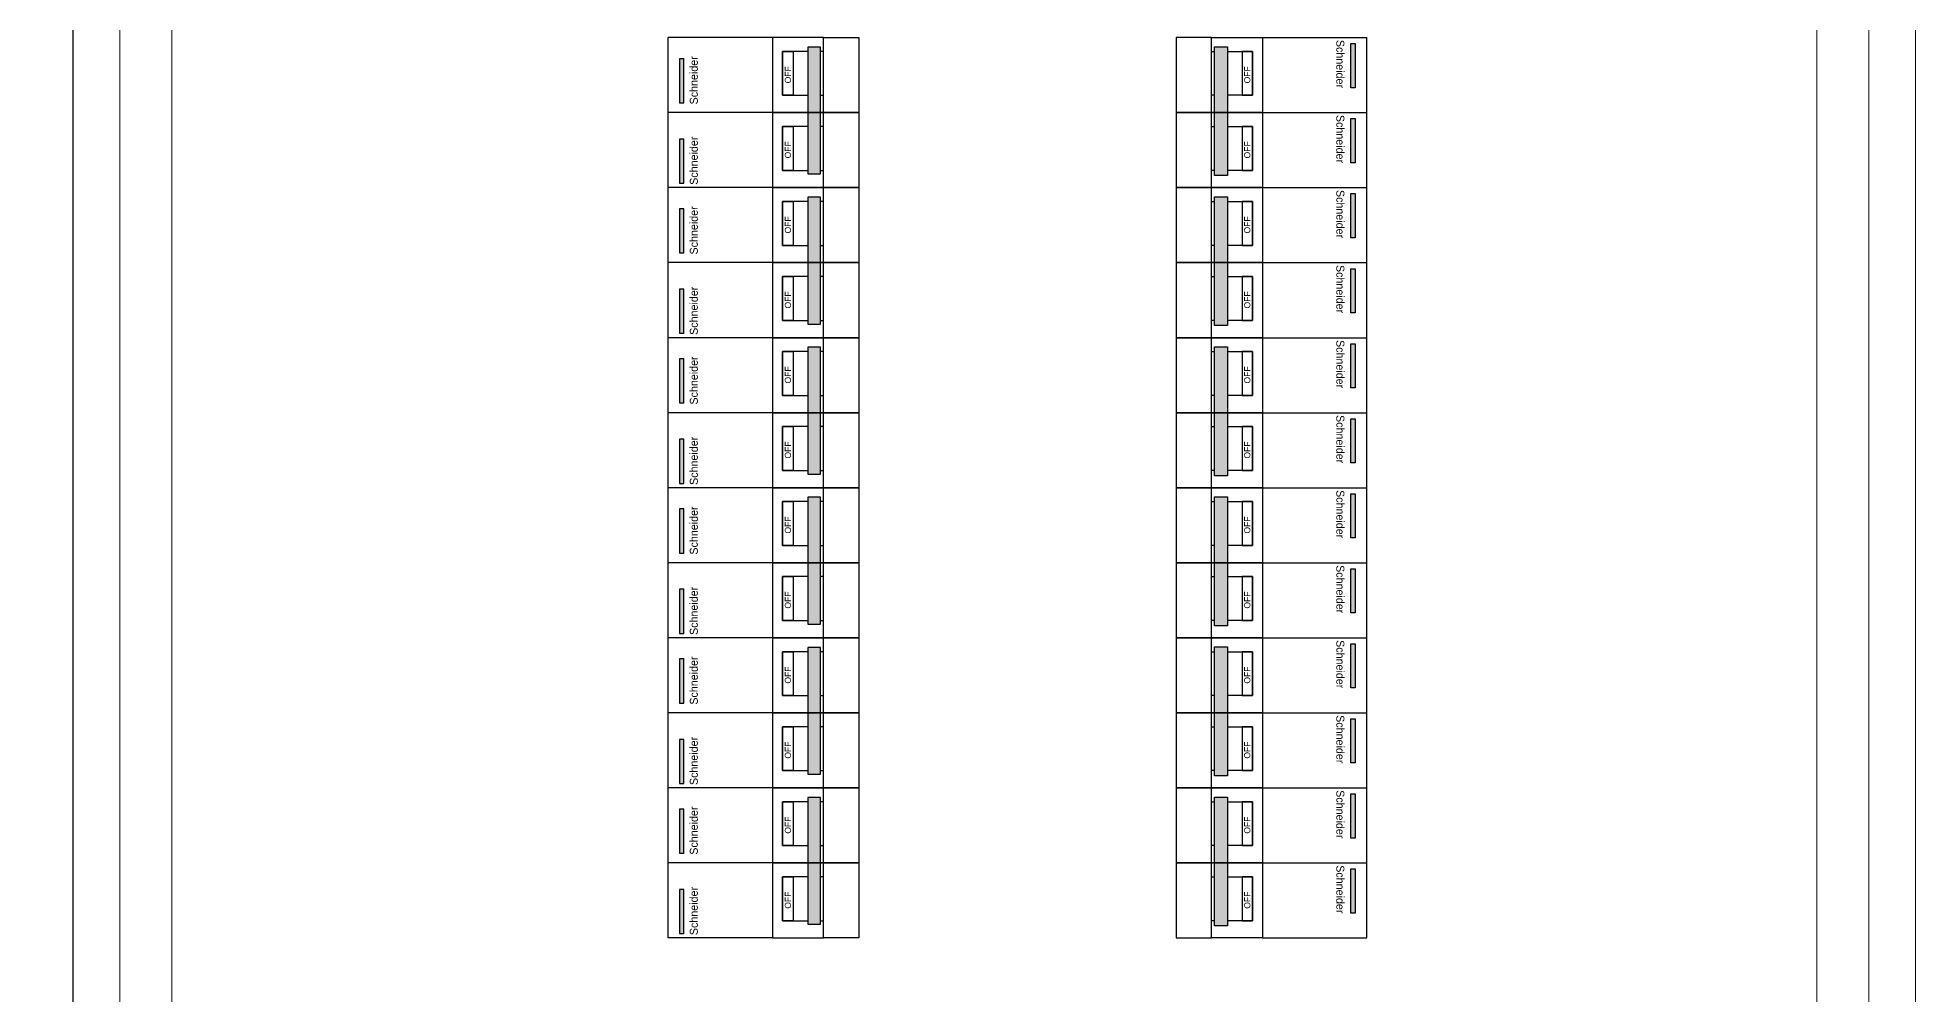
# Model space of a CAD drawing. Header units: inches. Extents: x 18739 to 22272, y 3658 to 7913.
# Drawn here: x 20126.9 to 20378.5, y 3965.2 to 4093.4 of the extents above; entities that cross this region are included whole.
import ezdxf

# ---------------------------------------------------------------- set-up
doc = ezdxf.new("R2010")
doc.units = ezdxf.units.IN
doc.header["$MEASUREMENT"] = 0
doc.layers.add('20-80AT', color=85, linetype='Continuous')
doc.layers.add('ENCLOSRURE', color=7, linetype='Continuous', lineweight=20)
doc.styles.get("Standard").update_dxf_attribs({"font": 'arial.ttf'})

msp = doc.modelspace()

# ---------------------------------------------------------------- hatches: boundary and pattern name
h = msp.add_hatch(color=3)
h.dxf.hatch_style = 1
h.paths.add_polyline_path([(20231.81551, 4092.09266), (20230.10135, 4092.09266), (20230.10135, 4075.09971), (20231.81551, 4075.09971)])
h = msp.add_hatch(color=3)
h.dxf.hatch_style = 1
h.paths.add_polyline_path([(20284.61669, 4092.1461), (20286.33085, 4092.1461), (20286.33085, 4074.88972), (20284.61669, 4074.88972)])
h = msp.add_hatch(color=3)
h.dxf.hatch_style = 1
h.paths.add_polyline_path([(20303.43909, 4092.56642), (20302.86267, 4092.56642), (20302.86267, 4086.66043), (20303.43909, 4086.66043)])
h = msp.add_hatch(color=3)
h.dxf.hatch_style = 1
h.paths.add_polyline_path([(20212.91683, 4084.63348), (20213.49324, 4084.63348), (20213.49324, 4090.53948), (20212.91683, 4090.53948)])
h = msp.add_hatch(color=3)
h.dxf.hatch_style = 1
h.paths.add_polyline_path([(20303.43916, 4082.51516), (20302.86274, 4082.51516), (20302.86274, 4076.60917), (20303.43916, 4076.60917)])
h = msp.add_hatch(color=3)
h.dxf.hatch_style = 1
h.paths.add_polyline_path([(20212.91683, 4073.86408), (20213.49324, 4073.86408), (20213.49324, 4079.77008), (20212.91683, 4079.77008)])
h = msp.add_hatch(color=3)
h.dxf.hatch_style = 1
h.paths.add_polyline_path([(20231.81544, 4071.99022), (20230.10128, 4071.99022), (20230.10128, 4054.99726), (20231.81544, 4054.99726)])
h = msp.add_hatch(color=3)
h.dxf.hatch_style = 1
h.paths.add_polyline_path([(20284.61662, 4072.04365), (20286.33078, 4072.04365), (20286.33078, 4054.78727), (20284.61662, 4054.78727)])
h = msp.add_hatch(color=3)
h.dxf.hatch_style = 1
h.paths.add_polyline_path([(20303.43902, 4072.46398), (20302.8626, 4072.46398), (20302.8626, 4066.55798), (20303.43902, 4066.55798)])
h = msp.add_hatch(color=3)
h.dxf.hatch_style = 1
h.paths.add_polyline_path([(20212.91676, 4064.53104), (20213.49317, 4064.53104), (20213.49317, 4070.43704), (20212.91676, 4070.43704)])
h = msp.add_hatch(color=3)
h.dxf.hatch_style = 1
h.paths.add_polyline_path([(20303.43909, 4062.41272), (20302.86267, 4062.41272), (20302.86267, 4056.50672), (20303.43909, 4056.50672)])
h = msp.add_hatch(color=3)
h.dxf.hatch_style = 1
h.paths.add_polyline_path([(20212.91676, 4053.76163), (20213.49317, 4053.76163), (20213.49317, 4059.66763), (20212.91676, 4059.66763)])
h = msp.add_hatch(color=3)
h.dxf.hatch_style = 1
h.paths.add_polyline_path([(20231.81537, 4051.88777), (20230.10121, 4051.88777), (20230.10121, 4034.89482), (20231.81537, 4034.89482)])
h = msp.add_hatch(color=3)
h.dxf.hatch_style = 1
h.paths.add_polyline_path([(20284.61655, 4051.94121), (20286.33071, 4051.94121), (20286.33071, 4034.68483), (20284.61655, 4034.68483)])
h = msp.add_hatch(color=3)
h.dxf.hatch_style = 1
h.paths.add_polyline_path([(20303.43895, 4052.36153), (20302.86253, 4052.36153), (20302.86253, 4046.45553), (20303.43895, 4046.45553)])
h = msp.add_hatch(color=3)
h.dxf.hatch_style = 1
h.paths.add_polyline_path([(20212.91669, 4044.42859), (20213.4931, 4044.42859), (20213.4931, 4050.33459), (20212.91669, 4050.33459)])
h = msp.add_hatch(color=3)
h.dxf.hatch_style = 1
h.paths.add_polyline_path([(20303.43902, 4042.31027), (20302.8626, 4042.31027), (20302.8626, 4036.40428), (20303.43902, 4036.40428)])
h = msp.add_hatch(color=3)
h.dxf.hatch_style = 1
h.paths.add_polyline_path([(20212.91669, 4033.65919), (20213.4931, 4033.65919), (20213.4931, 4039.56518), (20212.91669, 4039.56518)])
h = msp.add_hatch(color=3)
h.dxf.hatch_style = 1
h.paths.add_polyline_path([(20231.8153, 4031.78533), (20230.10114, 4031.78533), (20230.10114, 4014.79237), (20231.8153, 4014.79237)])
h = msp.add_hatch(color=3)
h.dxf.hatch_style = 1
h.paths.add_polyline_path([(20284.61648, 4031.83876), (20286.33064, 4031.83876), (20286.33064, 4014.58238), (20284.61648, 4014.58238)])
h = msp.add_hatch(color=3)
h.dxf.hatch_style = 1
h.paths.add_polyline_path([(20303.43888, 4032.25909), (20302.86246, 4032.25909), (20302.86246, 4026.35309), (20303.43888, 4026.35309)])
h = msp.add_hatch(color=3)
h.dxf.hatch_style = 1
h.paths.add_polyline_path([(20212.91662, 4024.32615), (20213.49303, 4024.32615), (20213.49303, 4030.23215), (20212.91662, 4030.23215)])
h = msp.add_hatch(color=3)
h.dxf.hatch_style = 1
h.paths.add_polyline_path([(20303.43895, 4022.20783), (20302.86253, 4022.20783), (20302.86253, 4016.30183), (20303.43895, 4016.30183)])
h = msp.add_hatch(color=3)
h.dxf.hatch_style = 1
h.paths.add_polyline_path([(20212.91662, 4013.55674), (20213.49303, 4013.55674), (20213.49303, 4019.46274), (20212.91662, 4019.46274)])
h = msp.add_hatch(color=3)
h.dxf.hatch_style = 1
h.paths.add_polyline_path([(20231.81523, 4011.68288), (20230.10107, 4011.68288), (20230.10107, 3994.68993), (20231.81523, 3994.68993)])
h = msp.add_hatch(color=3)
h.dxf.hatch_style = 1
h.paths.add_polyline_path([(20284.61641, 4011.73632), (20286.33057, 4011.73632), (20286.33057, 3994.47994), (20284.61641, 3994.47994)])
h = msp.add_hatch(color=3)
h.dxf.hatch_style = 1
h.paths.add_polyline_path([(20303.43881, 4012.15664), (20302.86239, 4012.15664), (20302.86239, 4006.25064), (20303.43881, 4006.25064)])
h = msp.add_hatch(color=3)
h.dxf.hatch_style = 1
h.paths.add_polyline_path([(20212.91655, 4004.2237), (20213.49296, 4004.2237), (20213.49296, 4010.1297), (20212.91655, 4010.1297)])
h = msp.add_hatch(color=3)
h.dxf.hatch_style = 1
h.paths.add_polyline_path([(20303.43888, 4002.10538), (20302.86246, 4002.10538), (20302.86246, 3996.19938), (20303.43888, 3996.19938)])
h = msp.add_hatch(color=3)
h.dxf.hatch_style = 1
h.paths.add_polyline_path([(20212.91655, 3993.4543), (20213.49296, 3993.4543), (20213.49296, 3999.36029), (20212.91655, 3999.36029)])
h = msp.add_hatch(color=3)
h.dxf.hatch_style = 1
h.paths.add_polyline_path([(20231.81516, 3991.58043), (20230.101, 3991.58043), (20230.101, 3974.58748), (20231.81516, 3974.58748)])
h = msp.add_hatch(color=3)
h.dxf.hatch_style = 1
h.paths.add_polyline_path([(20284.61634, 3991.63387), (20286.3305, 3991.63387), (20286.3305, 3974.37749), (20284.61634, 3974.37749)])
h = msp.add_hatch(color=3)
h.dxf.hatch_style = 1
h.paths.add_polyline_path([(20303.43873, 3992.0542), (20302.86232, 3992.0542), (20302.86232, 3986.1482), (20303.43873, 3986.1482)])
h = msp.add_hatch(color=3)
h.dxf.hatch_style = 1
h.paths.add_polyline_path([(20212.91647, 3984.12126), (20213.49289, 3984.12126), (20213.49289, 3990.02726), (20212.91647, 3990.02726)])
h = msp.add_hatch(color=3)
h.dxf.hatch_style = 1
h.paths.add_polyline_path([(20303.43881, 3982.00294), (20302.86239, 3982.00294), (20302.86239, 3976.09694), (20303.43881, 3976.09694)])
h = msp.add_hatch(color=3)
h.dxf.hatch_style = 1
h.paths.add_polyline_path([(20212.91647, 3973.35185), (20213.49289, 3973.35185), (20213.49289, 3979.25785), (20212.91647, 3979.25785)])

# ---------------------------------------------------------------- linework, layer by layer
at = {"color": 0}
for p, q in [((20225.39292, 4093.37452), (20211.39955, 4093.3742)), ((20291.03921, 4093.37424), (20305.03258, 4093.37424)), ((20225.39285, 4073.27208), (20211.39948, 4073.27176)), ((20291.03914, 4073.27179), (20305.03251, 4073.27179)), ((20225.39278, 4053.16963), (20211.39941, 4053.16931)), ((20291.03907, 4053.16935), (20305.03244, 4053.16935)), ((20225.39271, 4033.06719), (20211.39934, 4033.06687)), ((20291.039, 4033.0669), (20305.03237, 4033.0669)), ((20225.39264, 4012.96474), (20211.39927, 4012.96442)), ((20291.03893, 4012.96446), (20305.0323, 4012.96446)), ((20225.39257, 3992.8623), (20211.3992, 3992.86198)), ((20291.03886, 3992.86201), (20305.03223, 3992.86201))]:
    msp.add_line(p, q, dxfattribs=at)
at = {"color": 3}
for points in [[(20231.81551, 4075.09971), (20231.81551, 4092.09266), (20230.10135, 4092.09266), (20230.10135, 4075.09971)], [(20284.61669, 4074.88972), (20284.61669, 4092.1461), (20286.33085, 4092.1461), (20286.33085, 4074.88972)], [(20303.43909, 4092.56642), (20303.43909, 4086.66043), (20302.86267, 4086.66043), (20302.86267, 4092.56642)], [(20212.91683, 4090.53948), (20212.91683, 4084.63348), (20213.49324, 4084.63348), (20213.49324, 4090.53948)], [(20303.43916, 4082.51516), (20303.43916, 4076.60917), (20302.86274, 4076.60917), (20302.86274, 4082.51516)], [(20212.91683, 4079.77008), (20212.91683, 4073.86408), (20213.49324, 4073.86408), (20213.49324, 4079.77008)], [(20231.81544, 4054.99726), (20231.81544, 4071.99022), (20230.10128, 4071.99022), (20230.10128, 4054.99726)], [(20284.61662, 4054.78727), (20284.61662, 4072.04365), (20286.33078, 4072.04365), (20286.33078, 4054.78727)], [(20303.43902, 4072.46398), (20303.43902, 4066.55798), (20302.8626, 4066.55798), (20302.8626, 4072.46398)], [(20212.91676, 4070.43704), (20212.91676, 4064.53104), (20213.49317, 4064.53104), (20213.49317, 4070.43704)], [(20303.43909, 4062.41272), (20303.43909, 4056.50672), (20302.86267, 4056.50672), (20302.86267, 4062.41272)], [(20212.91676, 4059.66763), (20212.91676, 4053.76163), (20213.49317, 4053.76163), (20213.49317, 4059.66763)], [(20231.81537, 4034.89482), (20231.81537, 4051.88777), (20230.10121, 4051.88777), (20230.10121, 4034.89482)], [(20284.61655, 4034.68483), (20284.61655, 4051.94121), (20286.33071, 4051.94121), (20286.33071, 4034.68483)], [(20303.43895, 4052.36153), (20303.43895, 4046.45553), (20302.86253, 4046.45553), (20302.86253, 4052.36153)], [(20212.91669, 4050.33459), (20212.91669, 4044.42859), (20213.4931, 4044.42859), (20213.4931, 4050.33459)], [(20303.43902, 4042.31027), (20303.43902, 4036.40428), (20302.8626, 4036.40428), (20302.8626, 4042.31027)], [(20212.91669, 4039.56518), (20212.91669, 4033.65919), (20213.4931, 4033.65919), (20213.4931, 4039.56518)], [(20231.8153, 4014.79237), (20231.8153, 4031.78533), (20230.10114, 4031.78533), (20230.10114, 4014.79237)], [(20284.61648, 4014.58238), (20284.61648, 4031.83876), (20286.33064, 4031.83876), (20286.33064, 4014.58238)], [(20303.43888, 4032.25909), (20303.43888, 4026.35309), (20302.86246, 4026.35309), (20302.86246, 4032.25909)], [(20212.91662, 4030.23215), (20212.91662, 4024.32615), (20213.49303, 4024.32615), (20213.49303, 4030.23215)], [(20303.43895, 4022.20783), (20303.43895, 4016.30183), (20302.86253, 4016.30183), (20302.86253, 4022.20783)], [(20212.91662, 4019.46274), (20212.91662, 4013.55674), (20213.49303, 4013.55674), (20213.49303, 4019.46274)], [(20231.81523, 3994.68993), (20231.81523, 4011.68288), (20230.10107, 4011.68288), (20230.10107, 3994.68993)], [(20284.61641, 3994.47994), (20284.61641, 4011.73632), (20286.33057, 4011.73632), (20286.33057, 3994.47994)], [(20303.43881, 4012.15664), (20303.43881, 4006.25064), (20302.86239, 4006.25064), (20302.86239, 4012.15664)], [(20212.91655, 4010.1297), (20212.91655, 4004.2237), (20213.49296, 4004.2237), (20213.49296, 4010.1297)], [(20303.43888, 4002.10538), (20303.43888, 3996.19938), (20302.86246, 3996.19938), (20302.86246, 4002.10538)], [(20212.91655, 3999.36029), (20212.91655, 3993.4543), (20213.49296, 3993.4543), (20213.49296, 3999.36029)], [(20231.81516, 3974.58748), (20231.81516, 3991.58043), (20230.101, 3991.58043), (20230.101, 3974.58748)], [(20284.61634, 3974.37749), (20284.61634, 3991.63387), (20286.3305, 3991.63387), (20286.3305, 3974.37749)], [(20303.43873, 3992.0542), (20303.43873, 3986.1482), (20302.86232, 3986.1482), (20302.86232, 3992.0542)], [(20212.91647, 3990.02726), (20212.91647, 3984.12126), (20213.49289, 3984.12126), (20213.49289, 3990.02726)], [(20303.43881, 3982.00294), (20303.43881, 3976.09694), (20302.86239, 3976.09694), (20302.86239, 3982.00294)], [(20212.91647, 3979.25785), (20212.91647, 3973.35185), (20213.49289, 3973.35185), (20213.49289, 3979.25785)]]:
    msp.add_lwpolyline(points, close=True, dxfattribs=at)
at = {"layer": '20-80AT', "color": 0}
for p, q in [((20225.39292, 4083.3233), (20211.39951, 4083.32298)), ((20291.03925, 4083.3233), (20305.03265, 4083.32298)), ((20225.39292, 4073.27228), (20211.39951, 4073.27196)), ((20291.03925, 4073.27228), (20305.03265, 4073.27196)), ((20225.39285, 4063.22086), (20211.39944, 4063.22054)), ((20291.03918, 4063.22086), (20305.03258, 4063.22054)), ((20225.39285, 4053.16983), (20211.39944, 4053.16951)), ((20291.03918, 4053.16983), (20305.03258, 4053.16951)), ((20225.39278, 4043.11841), (20211.39937, 4043.11809)), ((20291.03911, 4043.11841), (20305.03251, 4043.11809)), ((20225.39278, 4033.06739), (20211.39937, 4033.06707)), ((20291.03911, 4033.06739), (20305.03251, 4033.06707)), ((20225.39271, 4023.01597), (20211.3993, 4023.01564)), ((20291.03904, 4023.01597), (20305.03244, 4023.01564)), ((20225.39271, 4012.96494), (20211.3993, 4012.96462)), ((20291.03904, 4012.96494), (20305.03244, 4012.96462)), ((20225.39264, 4002.91352), (20211.39923, 4002.9132)), ((20291.03897, 4002.91352), (20305.03237, 4002.9132)), ((20225.39264, 3992.8625), (20211.39923, 3992.86218)), ((20291.03897, 3992.8625), (20305.03237, 3992.86218)), ((20225.39257, 3982.81107), (20211.39916, 3982.81075)), ((20291.0389, 3982.81107), (20305.0323, 3982.81075)), ((20225.39257, 3972.76005), (20211.39916, 3972.75973))]:
    msp.add_line(p, q, dxfattribs=at)
for points in [[(20225.39292, 4093.3742), (20225.39292, 4083.32318), (20211.39955, 4083.32318), (20211.39955, 4093.3742)], [(20230.1013, 4091.5163), (20226.73309, 4091.5163), (20226.73309, 4085.63629), (20230.1013, 4085.63629)], [(20231.81544, 4085.63629), (20232.23459, 4085.63629), (20232.23459, 4091.5163), (20231.81546, 4091.5163)], [(20284.61669, 4085.63633), (20284.19754, 4085.63633), (20284.19754, 4091.51634), (20284.61667, 4091.51634)], [(20286.33084, 4091.51634), (20289.69904, 4091.51634), (20289.69904, 4085.63633), (20286.33084, 4085.63633)], [(20291.03921, 4093.37424), (20291.03921, 4083.32322), (20305.03258, 4083.32322), (20305.03258, 4093.37424)], [(20225.39288, 4083.32298), (20225.39288, 4073.27196), (20211.39951, 4073.27196), (20211.39951, 4083.32298)], [(20230.10126, 4081.46508), (20226.73305, 4081.46508), (20226.73305, 4075.58507), (20230.10126, 4075.58507)], [(20231.81541, 4075.58507), (20232.23456, 4075.58507), (20232.23456, 4081.46508), (20231.81543, 4081.46508)], [(20291.03925, 4083.32325), (20284.19705, 4083.32335)], [(20284.19705, 4083.32328), (20284.61672, 4083.32327)], [(20284.61676, 4075.58507), (20284.19761, 4075.58507), (20284.19761, 4081.46508), (20284.61674, 4081.46508)], [(20286.33089, 4083.32325), (20291.03925, 4083.32318)], [(20286.33091, 4081.46508), (20289.69911, 4081.46508), (20289.69911, 4075.58507), (20286.33091, 4075.58507)], [(20291.03929, 4083.32298), (20291.03929, 4073.27196), (20305.03265, 4073.27196), (20305.03265, 4083.32298)], [(20225.39285, 4073.27176), (20225.39285, 4063.22074), (20211.39948, 4063.22074), (20211.39948, 4073.27176)], [(20230.10122, 4071.41386), (20226.73302, 4071.41386), (20226.73302, 4065.53385), (20230.10122, 4065.53385)], [(20231.81537, 4065.53385), (20232.23452, 4065.53385), (20232.23452, 4071.41386), (20231.81539, 4071.41386)], [(20284.61662, 4065.53388), (20284.19747, 4065.53388), (20284.19747, 4071.41389), (20284.6166, 4071.41389)], [(20286.33077, 4071.41389), (20289.69897, 4071.41389), (20289.69897, 4065.53388), (20286.33077, 4065.53388)], [(20291.03914, 4073.27179), (20291.03914, 4063.22077), (20305.03251, 4063.22077), (20305.03251, 4073.27179)], [(20225.39281, 4063.22054), (20225.39281, 4053.16951), (20211.39944, 4053.16951), (20211.39944, 4063.22054)], [(20230.10119, 4061.36264), (20226.73298, 4061.36264), (20226.73298, 4055.48262), (20230.10119, 4055.48262)], [(20231.81534, 4055.48262), (20232.23449, 4055.48262), (20232.23449, 4061.36264), (20231.81536, 4061.36264)], [(20291.03918, 4063.22081), (20284.19698, 4063.22091)], [(20284.19698, 4063.22083), (20284.61665, 4063.22083)], [(20284.61669, 4055.48262), (20284.19754, 4055.48262), (20284.19754, 4061.36264), (20284.61667, 4061.36264)], [(20286.33082, 4063.2208), (20291.03918, 4063.22074)], [(20286.33084, 4061.36264), (20289.69904, 4061.36264), (20289.69904, 4055.48262), (20286.33084, 4055.48262)], [(20291.03921, 4063.22054), (20291.03921, 4053.16951), (20305.03258, 4053.16951), (20305.03258, 4063.22054)], [(20225.39278, 4053.16931), (20225.39278, 4043.11829), (20211.39941, 4043.11829), (20211.39941, 4053.16931)], [(20230.10115, 4051.31141), (20226.73295, 4051.31141), (20226.73295, 4045.4314), (20230.10115, 4045.4314)], [(20231.8153, 4045.4314), (20232.23445, 4045.4314), (20232.23445, 4051.31141), (20231.81532, 4051.31141)], [(20284.61655, 4045.43144), (20284.1974, 4045.43144), (20284.1974, 4051.31145), (20284.61653, 4051.31145)], [(20286.3307, 4051.31145), (20289.6989, 4051.31145), (20289.6989, 4045.43144), (20286.3307, 4045.43144)], [(20291.03907, 4053.16935), (20291.03907, 4043.11833), (20305.03244, 4043.11833), (20305.03244, 4053.16935)], [(20225.39274, 4043.11809), (20225.39274, 4033.06707), (20211.39937, 4033.06707), (20211.39937, 4043.11809)], [(20230.10112, 4041.26019), (20226.73291, 4041.26019), (20226.73291, 4035.38018), (20230.10112, 4035.38018)], [(20231.81527, 4035.38018), (20232.23442, 4035.38018), (20232.23442, 4041.26019), (20231.81529, 4041.26019)], [(20291.03911, 4043.11836), (20284.19691, 4043.11846)], [(20284.19691, 4043.11839), (20284.61658, 4043.11838)], [(20284.61662, 4035.38018), (20284.19747, 4035.38018), (20284.19747, 4041.26019), (20284.6166, 4041.26019)], [(20286.33075, 4043.11836), (20291.03911, 4043.11829)], [(20286.33077, 4041.26019), (20289.69897, 4041.26019), (20289.69897, 4035.38018), (20286.33077, 4035.38018)], [(20291.03914, 4043.11809), (20291.03914, 4033.06707), (20305.03251, 4033.06707), (20305.03251, 4043.11809)], [(20225.39271, 4033.06687), (20225.39271, 4023.01585), (20211.39934, 4023.01585), (20211.39934, 4033.06687)], [(20230.10108, 4031.20897), (20226.73288, 4031.20897), (20226.73288, 4025.32896), (20230.10108, 4025.32896)], [(20231.81523, 4025.32896), (20232.23438, 4025.32896), (20232.23438, 4031.20897), (20231.81525, 4031.20897)], [(20284.61648, 4025.32899), (20284.19733, 4025.32899), (20284.19733, 4031.209), (20284.61646, 4031.209)], [(20286.33063, 4031.209), (20289.69883, 4031.209), (20289.69883, 4025.32899), (20286.33063, 4025.32899)], [(20291.039, 4033.0669), (20291.039, 4023.01588), (20305.03237, 4023.01588), (20305.03237, 4033.0669)], [(20225.39267, 4023.01564), (20225.39267, 4012.96462), (20211.3993, 4012.96462), (20211.3993, 4023.01564)], [(20230.10105, 4021.15774), (20226.73284, 4021.15774), (20226.73284, 4015.27773), (20230.10105, 4015.27773)], [(20231.8152, 4015.27773), (20232.23434, 4015.27773), (20232.23434, 4021.15774), (20231.81522, 4021.15774)], [(20291.03904, 4023.01592), (20284.19684, 4023.01601)], [(20284.19684, 4023.01594), (20284.61651, 4023.01594)], [(20284.61655, 4015.27773), (20284.1974, 4015.27773), (20284.1974, 4021.15774), (20284.61653, 4021.15774)], [(20286.33068, 4023.01591), (20291.03904, 4023.01585)], [(20286.3307, 4021.15774), (20289.6989, 4021.15774), (20289.6989, 4015.27773), (20286.3307, 4015.27773)], [(20291.03907, 4023.01564), (20291.03907, 4012.96462), (20305.03244, 4012.96462), (20305.03244, 4023.01564)], [(20225.39264, 4012.96442), (20225.39264, 4002.9134), (20211.39927, 4002.9134), (20211.39927, 4012.96442)], [(20230.10101, 4011.10652), (20226.73281, 4011.10652), (20226.73281, 4005.22651), (20230.10101, 4005.22651)], [(20231.81516, 4005.22651), (20232.23431, 4005.22651), (20232.23431, 4011.10652), (20231.81518, 4011.10652)], [(20284.61641, 4005.22655), (20284.19726, 4005.22655), (20284.19726, 4011.10656), (20284.61639, 4011.10656)], [(20286.33055, 4011.10656), (20289.69876, 4011.10656), (20289.69876, 4005.22655), (20286.33055, 4005.22655)], [(20291.03893, 4012.96446), (20291.03893, 4002.91344), (20305.0323, 4002.91344), (20305.0323, 4012.96446)], [(20225.3926, 4002.9132), (20225.3926, 3992.86218), (20211.39923, 3992.86218), (20211.39923, 4002.9132)], [(20230.10098, 4001.0553), (20226.73277, 4001.0553), (20226.73277, 3995.17529), (20230.10098, 3995.17529)], [(20231.81513, 3995.17529), (20232.23427, 3995.17529), (20232.23427, 4001.0553), (20231.81515, 4001.0553)], [(20291.03897, 4002.91347), (20284.19677, 4002.91357)], [(20284.19677, 4002.9135), (20284.61644, 4002.91349)], [(20284.61648, 3995.17529), (20284.19733, 3995.17529), (20284.19733, 4001.0553), (20284.61646, 4001.0553)], [(20286.33061, 4002.91347), (20291.03897, 4002.9134)], [(20286.33063, 4001.0553), (20289.69883, 4001.0553), (20289.69883, 3995.17529), (20286.33063, 3995.17529)], [(20291.039, 4002.9132), (20291.039, 3992.86218), (20305.03237, 3992.86218), (20305.03237, 4002.9132)], [(20225.39257, 3992.86198), (20225.39257, 3982.81096), (20211.3992, 3982.81096), (20211.3992, 3992.86198)], [(20230.10094, 3991.00408), (20226.73274, 3991.00408), (20226.73274, 3985.12407), (20230.10094, 3985.12407)], [(20231.81509, 3985.12407), (20232.23424, 3985.12407), (20232.23424, 3991.00408), (20231.81511, 3991.00408)], [(20284.61634, 3985.1241), (20284.19719, 3985.1241), (20284.19719, 3991.00411), (20284.61632, 3991.00411)], [(20286.33048, 3991.00411), (20289.69869, 3991.00411), (20289.69869, 3985.1241), (20286.33048, 3985.1241)], [(20291.03886, 3992.86201), (20291.03886, 3982.81099), (20305.03223, 3982.81099), (20305.03223, 3992.86201)], [(20225.39253, 3982.81075), (20225.39253, 3972.75973), (20211.39916, 3972.75973), (20211.39916, 3982.81075)], [(20230.10091, 3980.95285), (20226.7327, 3980.95285), (20226.7327, 3975.07284), (20230.10091, 3975.07284)], [(20231.81506, 3975.07284), (20232.2342, 3975.07284), (20232.2342, 3980.95285), (20231.81508, 3980.95285)], [(20291.0389, 3982.81103), (20284.1967, 3982.81112)], [(20284.1967, 3982.81105), (20284.61637, 3982.81105)], [(20284.61641, 3975.07284), (20284.19726, 3975.07284), (20284.19726, 3980.95285), (20284.61639, 3980.95285)], [(20286.33054, 3982.81102), (20291.0389, 3982.81096)], [(20286.33056, 3980.95285), (20289.69876, 3980.95285), (20289.69876, 3975.07284), (20286.33056, 3975.07284)], [(20291.03893, 3982.81075), (20291.03893, 3972.75973), (20305.0323, 3972.75973), (20305.0323, 3982.81075)]]:
    msp.add_lwpolyline(points, dxfattribs=at)
for points in [[(20232.2346, 4083.3233), (20232.23464, 4093.37452), (20225.39295, 4093.37452), (20225.39292, 4083.3233)], [(20226.73309, 4085.63629), (20226.73309, 4091.5163), (20228.14368, 4091.5163), (20228.14368, 4085.63629)], [(20232.23513, 4093.37461), (20236.96493, 4093.37461), (20236.96493, 4083.32335), (20232.23513, 4083.32335)], [(20284.197, 4093.37464), (20279.46721, 4093.37464), (20279.46721, 4083.32338), (20284.197, 4083.32338)], [(20284.19753, 4083.32334), (20284.19749, 4093.37456), (20291.03918, 4093.37456), (20291.03921, 4083.32334)], [(20289.69904, 4085.63633), (20289.69904, 4091.51634), (20288.28845, 4091.51634), (20288.28845, 4085.63633)], [(20232.23457, 4073.27208), (20232.2346, 4083.3233), (20225.39292, 4083.3233), (20225.39288, 4073.27208)], [(20226.73305, 4075.58507), (20226.73305, 4081.46508), (20228.14364, 4081.46508), (20228.14364, 4075.58507)], [(20232.2351, 4083.32338), (20236.96489, 4083.32338), (20236.96489, 4073.27213), (20232.2351, 4073.27213)], [(20284.19707, 4083.32338), (20279.46728, 4083.32338), (20279.46728, 4073.27213), (20284.19707, 4073.27213)], [(20284.1976, 4073.27208), (20284.19757, 4083.3233), (20291.03925, 4083.3233), (20291.03929, 4073.27208)], [(20289.69911, 4075.58507), (20289.69911, 4081.46508), (20288.28852, 4081.46508), (20288.28852, 4075.58507)], [(20232.23453, 4063.22086), (20232.23457, 4073.27208), (20225.39288, 4073.27208), (20225.39285, 4063.22086)], [(20226.73302, 4065.53385), (20226.73302, 4071.41386), (20228.14361, 4071.41386), (20228.14361, 4065.53385)], [(20232.23506, 4073.27216), (20236.96486, 4073.27216), (20236.96486, 4063.2209), (20232.23506, 4063.2209)], [(20284.19693, 4073.2722), (20279.46713, 4073.2722), (20279.46713, 4063.22094), (20284.19693, 4063.22094)], [(20284.19746, 4063.22089), (20284.19742, 4073.27212), (20291.03911, 4073.27212), (20291.03914, 4063.22089)], [(20289.69897, 4065.53388), (20289.69897, 4071.41389), (20288.28838, 4071.41389), (20288.28838, 4065.53388)], [(20232.2345, 4053.16963), (20232.23453, 4063.22086), (20225.39285, 4063.22086), (20225.39281, 4053.16963)], [(20226.73298, 4055.48262), (20226.73298, 4061.36264), (20228.14357, 4061.36264), (20228.14357, 4055.48262)], [(20232.23503, 4063.22094), (20236.96482, 4063.22094), (20236.96482, 4053.16968), (20232.23503, 4053.16968)], [(20284.197, 4063.22094), (20279.46721, 4063.22094), (20279.46721, 4053.16968), (20284.197, 4053.16968)], [(20284.19753, 4053.16963), (20284.1975, 4063.22086), (20291.03918, 4063.22086), (20291.03921, 4053.16963)], [(20289.69904, 4055.48262), (20289.69904, 4061.36264), (20288.28845, 4061.36264), (20288.28845, 4055.48262)], [(20232.23446, 4043.11841), (20232.2345, 4053.16963), (20225.39281, 4053.16963), (20225.39278, 4043.11841)], [(20226.73295, 4045.4314), (20226.73295, 4051.31141), (20228.14354, 4051.31141), (20228.14354, 4045.4314)], [(20232.23499, 4053.16972), (20236.96479, 4053.16972), (20236.96479, 4043.11846), (20232.23499, 4043.11846)], [(20284.19686, 4053.16975), (20279.46706, 4053.16975), (20279.46706, 4043.11849), (20284.19686, 4043.11849)], [(20284.19739, 4043.11845), (20284.19735, 4053.16967), (20291.03904, 4053.16967), (20291.03907, 4043.11845)], [(20289.6989, 4045.43144), (20289.6989, 4051.31145), (20288.28831, 4051.31145), (20288.28831, 4045.43144)], [(20232.23443, 4033.06719), (20232.23446, 4043.11841), (20225.39278, 4043.11841), (20225.39274, 4033.06719)], [(20226.73291, 4035.38018), (20226.73291, 4041.26019), (20228.1435, 4041.26019), (20228.1435, 4035.38018)], [(20232.23496, 4043.11849), (20236.96475, 4043.11849), (20236.96475, 4033.06723), (20232.23496, 4033.06723)], [(20284.19693, 4043.11849), (20279.46714, 4043.11849), (20279.46714, 4033.06723), (20284.19693, 4033.06723)], [(20284.19746, 4033.06719), (20284.19743, 4043.11841), (20291.03911, 4043.11841), (20291.03914, 4033.06719)], [(20289.69897, 4035.38018), (20289.69897, 4041.26019), (20288.28838, 4041.26019), (20288.28838, 4035.38018)], [(20232.23439, 4023.01597), (20232.23443, 4033.06719), (20225.39274, 4033.06719), (20225.39271, 4023.01597)], [(20226.73288, 4025.32896), (20226.73288, 4031.20897), (20228.14347, 4031.20897), (20228.14347, 4025.32896)], [(20232.23492, 4033.06727), (20236.96471, 4033.06727), (20236.96471, 4023.01601), (20232.23492, 4023.01601)], [(20284.19679, 4033.06731), (20279.46699, 4033.06731), (20279.46699, 4023.01605), (20284.19679, 4023.01605)], [(20284.19732, 4023.016), (20284.19728, 4033.06722), (20291.03897, 4033.06722), (20291.039, 4023.016)], [(20289.69883, 4025.32899), (20289.69883, 4031.209), (20288.28824, 4031.209), (20288.28824, 4025.32899)], [(20232.23436, 4012.96474), (20232.23439, 4023.01597), (20225.39271, 4023.01597), (20225.39267, 4012.96474)], [(20226.73284, 4015.27773), (20226.73284, 4021.15774), (20228.14343, 4021.15774), (20228.14343, 4015.27773)], [(20232.23489, 4023.01605), (20236.96468, 4023.01605), (20236.96468, 4012.96479), (20232.23489, 4012.96479)], [(20284.19686, 4023.01605), (20279.46707, 4023.01605), (20279.46707, 4012.96479), (20284.19686, 4012.96479)], [(20284.19739, 4012.96474), (20284.19736, 4023.01597), (20291.03904, 4023.01597), (20291.03907, 4012.96474)], [(20289.6989, 4015.27773), (20289.6989, 4021.15774), (20288.28831, 4021.15774), (20288.28831, 4015.27773)], [(20232.23432, 4002.91352), (20232.23436, 4012.96474), (20225.39267, 4012.96474), (20225.39264, 4002.91352)], [(20226.73281, 4005.22651), (20226.73281, 4011.10652), (20228.1434, 4011.10652), (20228.1434, 4005.22651)], [(20232.23485, 4012.96483), (20236.96464, 4012.96483), (20236.96464, 4002.91357), (20232.23485, 4002.91357)], [(20284.19672, 4012.96486), (20279.46692, 4012.96486), (20279.46692, 4002.9136), (20284.19672, 4002.9136)], [(20284.19725, 4002.91356), (20284.19721, 4012.96478), (20291.0389, 4012.96478), (20291.03893, 4002.91356)], [(20289.69876, 4005.22655), (20289.69876, 4011.10656), (20288.28817, 4011.10656), (20288.28817, 4005.22655)], [(20232.23429, 3992.8623), (20232.23432, 4002.91352), (20225.39264, 4002.91352), (20225.3926, 3992.8623)], [(20226.73277, 3995.17529), (20226.73277, 4001.0553), (20228.14336, 4001.0553), (20228.14336, 3995.17529)], [(20232.23482, 4002.9136), (20236.96461, 4002.9136), (20236.96461, 3992.86234), (20232.23482, 3992.86234)], [(20284.19679, 4002.9136), (20279.467, 4002.9136), (20279.467, 3992.86234), (20284.19679, 3992.86234)], [(20284.19732, 3992.8623), (20284.19728, 4002.91352), (20291.03897, 4002.91352), (20291.039, 3992.8623)], [(20289.69883, 3995.17529), (20289.69883, 4001.0553), (20288.28824, 4001.0553), (20288.28824, 3995.17529)], [(20232.23425, 3982.81107), (20232.23429, 3992.8623), (20225.3926, 3992.8623), (20225.39257, 3982.81107)], [(20226.73274, 3985.12407), (20226.73274, 3991.00408), (20228.14333, 3991.00408), (20228.14333, 3985.12407)], [(20232.23478, 3992.86238), (20236.96457, 3992.86238), (20236.96457, 3982.81112), (20232.23478, 3982.81112)], [(20284.19665, 3992.86242), (20279.46685, 3992.86242), (20279.46685, 3982.81116), (20284.19665, 3982.81116)], [(20284.19718, 3982.81111), (20284.19714, 3992.86233), (20291.03883, 3992.86233), (20291.03886, 3982.81111)], [(20289.69869, 3985.1241), (20289.69869, 3991.00411), (20288.2881, 3991.00411), (20288.2881, 3985.1241)], [(20232.23422, 3972.75985), (20232.23425, 3982.81107), (20225.39257, 3982.81107), (20225.39253, 3972.75985)], [(20226.7327, 3975.07284), (20226.7327, 3980.95285), (20228.14329, 3980.95285), (20228.14329, 3975.07284)], [(20232.23475, 3982.81116), (20236.96454, 3982.81116), (20236.96454, 3972.7599), (20232.23475, 3972.7599)], [(20284.19672, 3982.81116), (20279.46693, 3982.81116), (20279.46693, 3972.7599), (20284.19672, 3972.7599)], [(20284.19725, 3972.75985), (20284.19721, 3982.81107), (20291.0389, 3982.81107), (20291.03893, 3972.75985)], [(20289.69876, 3975.07284), (20289.69876, 3980.95285), (20288.28817, 3980.95285), (20288.28817, 3975.07284)]]:
    msp.add_lwpolyline(points, close=True, dxfattribs=at)
at = {"layer": 'ENCLOSRURE'}
for points in [[(19884.81135, 4413.88283), (20131.66018, 4413.88283), (20131.66018, 3903.31754), (19884.81135, 3903.31754)], [(20131.66655, 4413.88283), (20378.51539, 4413.88283), (20378.51539, 3903.31754), (20131.66655, 3903.31754)], [(20137.91871, 4407.63068), (20372.26323, 4407.63068), (20372.26323, 3909.38777), (20137.91871, 3909.38777)], [(20144.89383, 4400.65556), (20365.28812, 4400.65556), (20365.28812, 3916.36289), (20144.89383, 3916.36289)]]:
    msp.add_lwpolyline(points, close=True, dxfattribs=at)

# ---------------------------------------------------------------- texts
for p in [(20227.85601, 4087.23646), (20289.39809, 4087.23649), (20227.85597, 4077.18523), (20289.39816, 4077.18523), (20227.85594, 4067.13401), (20289.39802, 4067.13405), (20227.8559, 4057.08279), (20289.39809, 4057.08279), (20227.85587, 4047.03157), (20289.39795, 4047.0316), (20227.85583, 4036.98034), (20289.39802, 4036.98034), (20227.8558, 4026.92912), (20289.39788, 4026.92916), (20227.85576, 4016.8779), (20289.39795, 4016.8779), (20227.85573, 4006.82668), (20289.39781, 4006.82671), (20227.85569, 3996.77545), (20289.39788, 3996.77545), (20227.85566, 3986.72423), (20289.39774, 3986.72427), (20227.85562, 3976.67301), (20289.39781, 3976.67301)]:
    msp.add_text('OFF', height=0.821407, rotation=90).set_placement(p)
at = {"char_height": 1.0721304}
for insert, attachment_point, rotation in [((20300.91314, 4093.06443), 7, 270), ((20214.30329, 4084.41873), 1, 90), ((20300.91321, 4083.01317), 7, 270), ((20214.30329, 4073.64932), 1, 90), ((20300.91307, 4072.96198), 7, 270), ((20214.30322, 4064.31628), 1, 90), ((20300.91314, 4062.91072), 7, 270), ((20214.30322, 4053.54687), 1, 90), ((20300.913, 4052.85954), 7, 270), ((20214.30315, 4044.21384), 1, 90), ((20300.91307, 4042.80828), 7, 270), ((20214.30315, 4033.44443), 1, 90), ((20300.91293, 4032.75709), 7, 270), ((20214.30308, 4024.11139), 1, 90), ((20300.913, 4022.70583), 7, 270), ((20214.30308, 4013.34198), 1, 90), ((20300.91286, 4012.65464), 7, 270), ((20214.30301, 4004.00894), 1, 90), ((20300.91293, 4002.60339), 7, 270), ((20214.30301, 3993.23954), 1, 90), ((20300.91279, 3992.5522), 7, 270), ((20214.30294, 3983.9065), 1, 90), ((20300.91286, 3982.50094), 7, 270), ((20214.30294, 3973.13709), 1, 90)]:
    msp.add_mtext_dynamic_manual_height_columns('{\\fBradley Hand ITC|b0|i0|c0|p66;Schneider}', width=35.0550439, gutter_width=1, heights=[0.83509], dxfattribs=dict(at, insert=insert, attachment_point=attachment_point, rotation=rotation))

doc.saveas('drawing.dxf')
